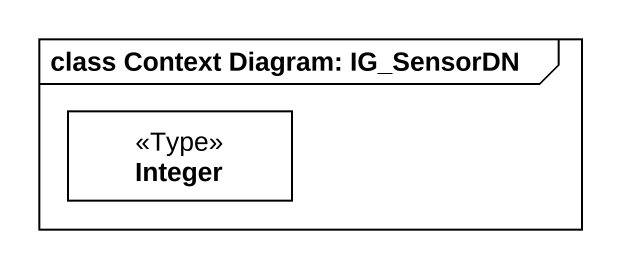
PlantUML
@startuml
mainframe class Context Diagram: IG_SensorDN
hide circle
hide empty members
class Integer <<Type>>
@enduml
